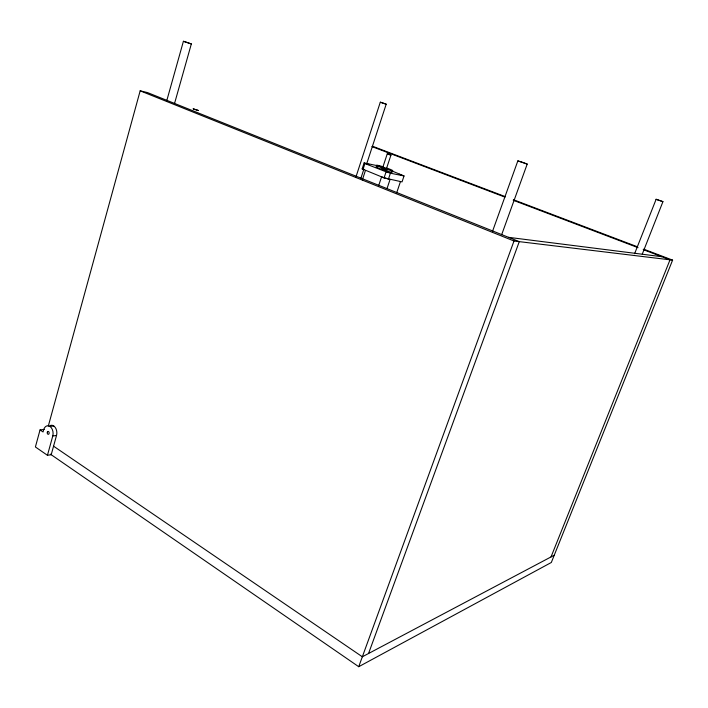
<?xml version="1.0" encoding="UTF-8"?>
<svg xmlns="http://www.w3.org/2000/svg" width="708" height="708" viewBox="0 0 708 708"><rect width="100%" height="100%" fill="white"/><g stroke="black" fill="none" stroke-linecap="round" stroke-linejoin="round"><path stroke-width="1.06" d="M44.294 429.375L40.046 429.915L35.4 446.969L47.445 455.297L51.206 454.722L56.525 435.464A7.142 4.867 84.5 0 0 55.348 427.614A7.142 4.867 84.5 0 0 49.985 425.676M48.286 426.154L140.166 90.828L147.432 92.562L519.274 241.64L368.549 653.502M47.445 455.297L52.773 435.978A7.168 4.867 84.5 0 0 49.976 426.428L53.728 425.951M166.699 100.925L183.407 41.294L183.912 41.409L191.337 43.94L174.557 103.43M355.982 176.85L380.302 102.182L386.196 104.182L366.602 164.106M392.179 171.035L404.029 175.956L402.038 181.885L384.072 177.885L362.177 168.885L364.124 162.911L377.028 165.628M362.965 169.539L364.93 163.539L364.124 162.911M360.797 178.584L363.859 169.221L362.177 168.885M362.337 179.947L365.425 170.513M382.63 167.831L387.241 153.884L389.188 154.424L390.94 155.141L386.311 169.088M378.559 185.974L381.559 176.885L390.028 179.558L387.011 188.62M384.072 177.885L386.081 171.814L364.93 163.539M388.391 179.248L390.409 173.186L404.029 175.956M396.639 192.974L400.462 181.575M492.414 231.64L517.84 160.893L522.159 162.212L527.203 164.079L501.636 234.773M358.726 666.706L513.999 241.003L672.6 260.128L551.328 562.479L358.726 666.706L50.348 454.129M634.589 253.73L656.13 199.284L662.936 201.656L642.262 254.145M551.028 556.922L670.025 259.818L643.209 249.632M554.231 555.231L362.346 656.785L53.622 446.226M527.203 164.079L517.84 160.893M52.773 435.978L56.525 435.464M390.94 155.141L387.241 153.884M191.337 43.94L183.407 41.294M508.521 237.33L661.821 256.703M662.936 201.656L656.033 199.284M386.196 104.182L380.355 102.209M386.922 170.54L385.639 170.203M383.143 167.221C377.01 165.911 392.993 171.044 385.674 168.053M384.975 169.867L384.037 169.575M386.081 171.814L390.409 173.186M378.099 165.849L381.231 166.849M383.966 167.469L384.825 167.752M383.948 169.672L384.816 169.955M372.833 146.352L505.14 196.576M513.415 199.709L637.457 246.791M643.66 249.145L672.6 260.128M371.904 146.574L504.981 197.125M513.229 200.258L638.05 247.667M140.166 90.828L513.999 241.003M381.656 168.805L382.311 169.07M40.046 429.915L43.055 431.96L43.639 429.809A7.168 4.867 84.5 0 1 49.976 426.428M391.374 171.575A8.567 0.646 18.6 0 1 389.002 171.637A8.567 0.646 18.6 0 1 378.55 168.079A8.567 0.646 18.6 0 1 377.382 166.814M387.17 168.177A8.576 0.637 18.6 0 1 391.011 170.522A8.576 0.637 18.6 0 1 377.709 165.999A8.576 0.637 18.6 0 1 383.001 166.761M198.187 110.439L193.222 108.864L198.187 110.439M401.693 175.053L399.516 174.336L401.693 175.053M388.727 172.407L386.506 171.681L388.727 172.407M368.656 164.557L366.434 163.805L368.656 164.557M47.401 431.951A1.434 0.974 84.5 0 0 48.082 434.287A1.434 0.974 84.5 0 0 49.091 432.411A1.434 0.974 84.5 0 0 47.401 431.951"/></g></svg>
